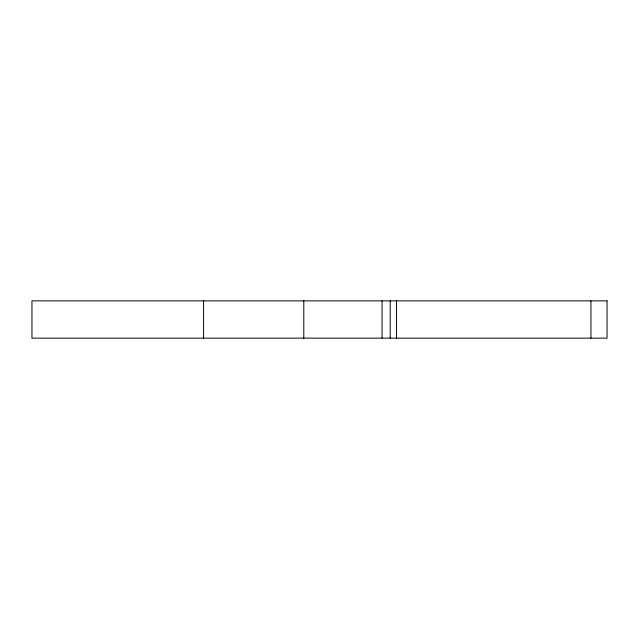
<?xml version="1.0" encoding="UTF-8"?>
<svg xmlns="http://www.w3.org/2000/svg" width="639" height="639" viewBox="0 0 639 639"><rect width="100%" height="100%" fill="white"/><g stroke="black" fill="none" stroke-linecap="round" stroke-linejoin="round"><path stroke-width="0.96" d="M590.955 300.857L590.955 338.143M396.547 300.857L396.547 338.143M390.205 300.857L390.205 338.143M382.066 300.857L382.066 338.143M303.789 300.857L303.789 338.143M203.593 300.857L203.593 338.143M607.05 300.857L31.95 300.857L31.95 338.143L607.05 338.143L607.05 300.857"/></g></svg>
